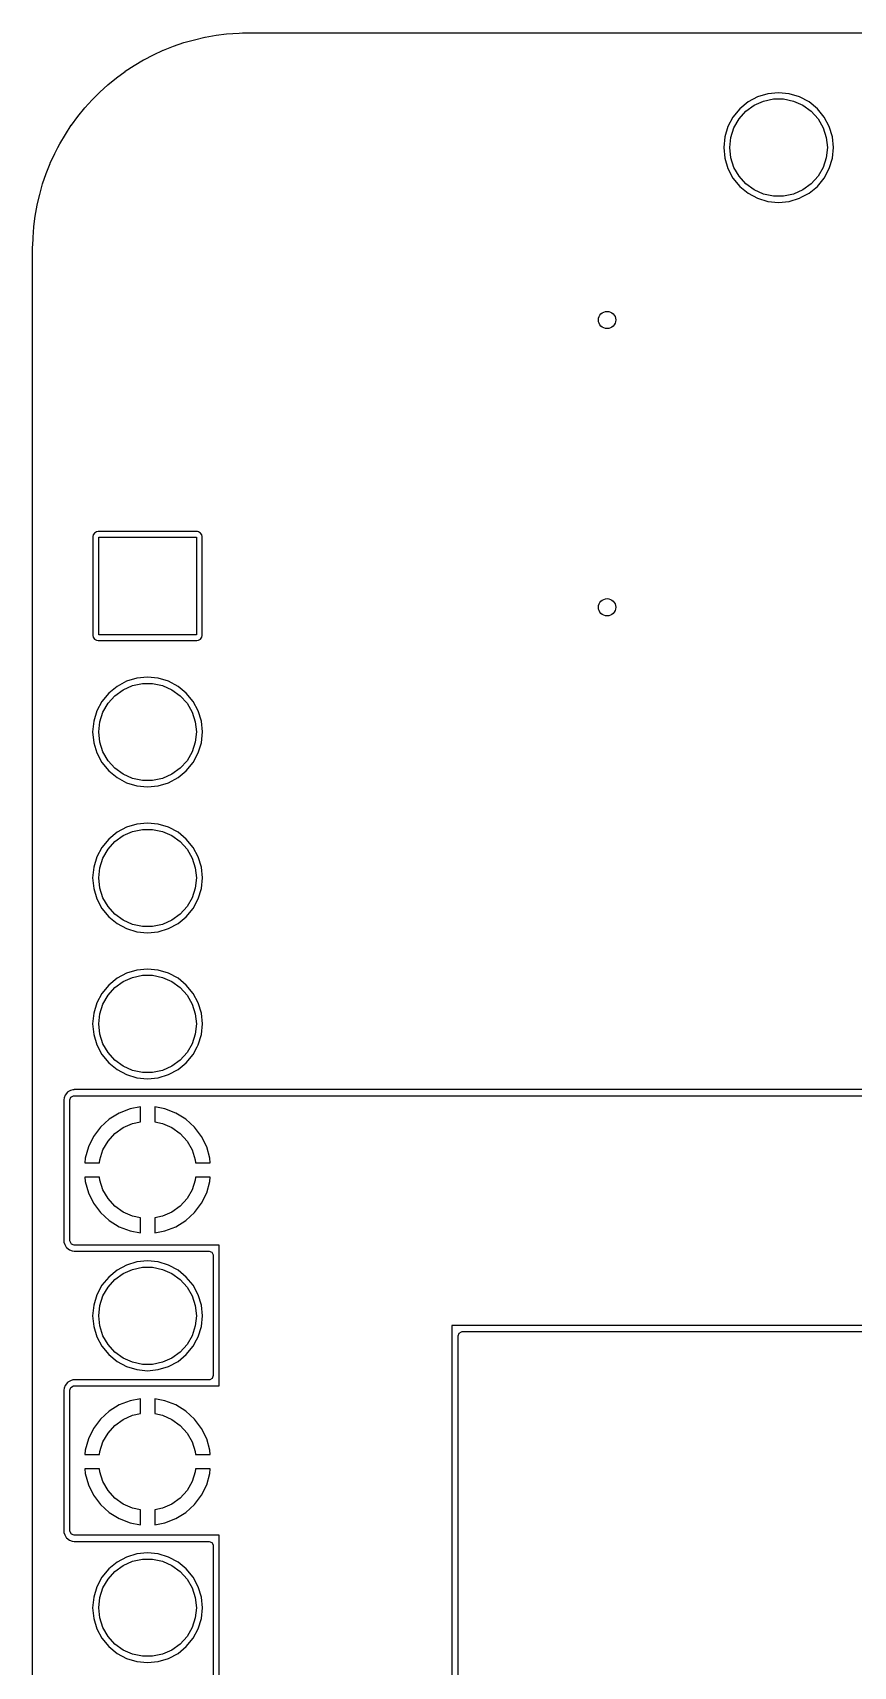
# Model space of a CAD drawing. Extents: x 107 to 211, y -135 to -72.
# Drawn here: x 107 to 121.29, y -99.93 to -71.5 of the extents above; entities that cross this region are included whole.
import ezdxf

# ---------------------------------------------------------------- set-up
doc = ezdxf.new("R2010")
doc.units = 0
doc.layers.add('BLACK', color=7, linetype='CONTINUOUS')

msp = doc.modelspace()

# ---------------------------------------------------------------- linework, layer by layer
at = {"layer": 'BLACK', "linetype": 'CONTINUOUS'}
for p, q in [((109.63268, -71.672419), (109.81756, -71.62288)), ((109.81756, -71.62288), (109.997737, -71.577748)), ((109.997737, -71.577748), (110.0009, -71.577104)), ((110.0009, -71.577104), (110.19455, -71.546432)), ((110.19455, -71.546432), (110.373407, -71.519901)), ((110.373407, -71.519901), (110.376865, -71.519555)), ((110.376865, -71.519555), (110.59755, -71.507989)), ((110.59755, -71.507989), (110.656122, -71.505111)), ((110.656122, -71.505111), (110.749095, -71.500545)), ((110.749095, -71.500545), (110.750911, -71.5005)), ((110.750911, -71.5005), (134.2205, -71.5005)), ((108.934687, -71.971992), (109.102736, -71.886367)), ((109.102736, -71.886367), (109.273579, -71.805565)), ((109.273579, -71.805565), (109.276063, -71.804502)), ((109.276063, -71.804502), (109.452981, -71.736589)), ((109.452981, -71.736589), (109.629862, -71.6733)), ((109.629862, -71.6733), (109.63268, -71.672419)), ((108.457428, -72.287751), (108.610196, -72.174451)), ((108.610196, -72.174451), (108.612008, -72.173193)), ((108.612008, -72.173193), (108.769775, -72.070737)), ((108.769775, -72.070737), (108.932514, -71.973194)), ((108.932514, -71.973194), (108.934687, -71.971992)), ((108.169378, -72.534646), (108.309868, -72.407313)), ((108.309868, -72.407313), (108.31135, -72.406043)), ((108.31135, -72.406043), (108.457428, -72.287751)), ((107.907313, -72.809868), (108.034646, -72.669378)), ((108.034646, -72.669378), (108.035798, -72.668168)), ((108.035798, -72.668168), (108.168168, -72.535798)), ((108.168168, -72.535798), (108.169378, -72.534646)), ((119.454373, -72.705865), (119.309643, -72.824643)), ((119.416239, -72.868327), (119.56, -72.763878)), ((119.454382, -72.705859), (119.454373, -72.705865)), ((119.619494, -72.617605), (119.454382, -72.705859)), ((119.56, -72.763878), (119.722336, -72.691602)), ((119.798667, -72.563253), (119.619494, -72.617605)), ((119.722336, -72.691602), (119.896151, -72.654656)), ((119.985, -72.544901), (119.798667, -72.563253)), ((119.896151, -72.654656), (120.073849, -72.654656)), ((120.171332, -72.563253), (119.985, -72.544901)), ((120.073849, -72.654656), (120.247664, -72.691602)), ((120.350505, -72.617605), (120.171332, -72.563253)), ((120.247664, -72.691602), (120.41, -72.763878)), ((120.515617, -72.705859), (120.350505, -72.617605)), ((120.41, -72.763878), (120.553761, -72.868327)), ((120.515622, -72.705862), (120.515617, -72.705859)), ((120.515625, -72.705864), (120.515622, -72.705862)), ((120.660357, -72.824643), (120.515625, -72.705864)), ((107.674451, -73.110196), (107.787751, -72.957428)), ((107.787751, -72.957428), (107.906043, -72.81135)), ((107.906043, -72.81135), (107.907313, -72.809868)), ((119.190859, -72.969382), (119.102605, -73.134494)), ((119.190865, -72.969373), (119.190859, -72.969382)), ((119.309643, -72.824643), (119.190865, -72.969373)), ((119.208486, -73.154274), (119.297336, -73.000383)), ((119.297336, -73.000383), (119.416239, -72.868327)), ((120.553761, -72.868327), (120.672664, -73.000383)), ((120.779136, -72.969375), (120.660357, -72.824643)), ((120.672664, -73.000383), (120.761514, -73.154274)), ((120.779138, -72.96938), (120.779136, -72.969375)), ((120.77914, -72.969382), (120.779138, -72.96938)), ((120.867394, -73.134494), (120.77914, -72.969382)), ((107.473194, -73.432514), (107.570727, -73.269791)), ((107.570727, -73.269791), (107.673193, -73.112008)), ((107.673193, -73.112008), (107.674451, -73.110196)), ((119.048253, -73.313667), (119.029901, -73.5)), ((119.102605, -73.134494), (119.048253, -73.313667)), ((119.135, -73.5), (119.153575, -73.323275)), ((119.153575, -73.323275), (119.208486, -73.154274)), ((120.761514, -73.154274), (120.816425, -73.323275)), ((120.816425, -73.323275), (120.835, -73.5)), ((120.867394, -73.134496), (120.867394, -73.134494)), ((120.867396, -73.134499), (120.867394, -73.134496)), ((120.921747, -73.313669), (120.867396, -73.134499)), ((120.940099, -73.5), (120.921747, -73.313669)), ((107.305565, -73.773579), (107.386367, -73.602736)), ((107.386367, -73.602736), (107.438713, -73.5)), ((107.438713, -73.5), (107.471992, -73.434687)), ((107.471992, -73.434687), (107.473194, -73.432514)), ((119.029901, -73.5), (119.048253, -73.686332)), ((119.153575, -73.676725), (119.135, -73.5)), ((120.835, -73.5), (120.816425, -73.676725)), ((120.921747, -73.686331), (120.940099, -73.5)), ((107.236589, -73.952981), (107.304502, -73.776063)), ((107.304502, -73.776063), (107.305565, -73.773579)), ((119.048253, -73.686332), (119.102605, -73.865505)), ((119.102605, -73.865505), (119.190859, -74.030617)), ((119.208486, -73.845726), (119.153575, -73.676725)), ((119.297336, -73.999617), (119.208486, -73.845726)), ((120.761514, -73.845726), (120.672664, -73.999617)), ((120.816425, -73.676725), (120.761514, -73.845726)), ((120.779136, -74.030625), (120.867396, -73.865501)), ((120.867396, -73.865501), (120.921747, -73.686331)), ((107.12288, -74.31756), (107.172419, -74.13268)), ((107.172419, -74.13268), (107.1733, -74.129862)), ((107.1733, -74.129862), (107.236589, -73.952981)), ((119.190859, -74.030617), (119.190862, -74.030622)), ((119.190862, -74.030622), (119.190864, -74.030625)), ((119.190864, -74.030625), (119.309643, -74.175357)), ((119.416239, -74.131673), (119.297336, -73.999617)), ((119.309643, -74.175357), (119.454375, -74.294136)), ((119.56, -74.236122), (119.416239, -74.131673)), ((120.553761, -74.131673), (120.41, -74.236122)), ((120.515625, -74.294136), (120.660357, -74.175357)), ((120.672664, -73.999617), (120.553761, -74.131673)), ((120.660357, -74.175357), (120.779136, -74.030625)), ((107.077748, -74.497737), (107.12288, -74.31756)), ((119.454375, -74.294136), (119.45438, -74.294138)), ((119.45438, -74.294138), (119.454382, -74.29414)), ((119.454382, -74.29414), (119.619494, -74.382394)), ((119.722336, -74.308398), (119.56, -74.236122)), ((119.619494, -74.382394), (119.619496, -74.382394)), ((119.619496, -74.382394), (119.619499, -74.382396)), ((119.619499, -74.382396), (119.798669, -74.436747)), ((119.896151, -74.345344), (119.722336, -74.308398)), ((119.798669, -74.436747), (119.985, -74.455099)), ((120.073849, -74.345344), (119.896151, -74.345344)), ((119.985, -74.455099), (120.171331, -74.436747)), ((120.247664, -74.308398), (120.073849, -74.345344)), ((120.171331, -74.436747), (120.350501, -74.382396)), ((120.41, -74.236122), (120.247664, -74.308398)), ((120.350501, -74.382396), (120.392594, -74.359897)), ((120.392594, -74.359897), (120.515625, -74.294136)), ((107.019901, -74.873407), (107.046432, -74.69455)), ((107.046432, -74.69455), (107.077104, -74.5009)), ((107.077104, -74.5009), (107.077748, -74.497737)), ((107.009557, -75.067636), (107.019555, -74.876865)), ((107.019555, -74.876865), (107.019901, -74.873407)), ((107.0005, -75.250911), (107.000545, -75.249095)), ((107.0005, -81.989897), (107.0005, -75.250911)), ((107.000545, -75.249095), (107.007987, -75.097596)), ((107.007987, -75.097596), (107.009557, -75.067636)), ((108.05533, -80.240788), (108.0495, -80.270102)), ((108.0495, -80.270102), (108.0495, -81.989897)), ((108.055331, -80.240786), (108.05533, -80.240788)), ((108.077542, -80.207543), (108.055331, -80.240786)), ((108.077545, -80.20754), (108.077542, -80.207543)), ((108.110784, -80.185331), (108.077545, -80.20754)), ((108.140102, -80.1795), (108.110784, -80.185331)), ((109.859897, -80.1795), (108.140102, -80.1795)), ((108.15, -81.98), (108.15, -80.28)), ((108.15, -80.28), (109.85, -80.28)), ((109.85, -80.28), (109.85, -81.98)), ((109.859899, -80.1795), (109.859897, -80.1795)), ((109.871559, -80.181819), (109.859899, -80.1795)), ((109.889211, -80.18533), (109.871559, -80.181819)), ((109.889213, -80.185331), (109.889211, -80.18533)), ((109.922456, -80.207542), (109.889213, -80.185331)), ((109.922459, -80.207545), (109.922456, -80.207542)), ((109.944668, -80.240784), (109.922459, -80.207545)), ((109.944668, -80.240786), (109.944668, -80.240784)), ((109.944669, -80.240787), (109.944668, -80.240786)), ((109.950499, -80.270102), (109.944669, -80.240787)), ((109.9505, -81.989899), (109.950499, -80.270102)), ((107.0005, -83.67), (107.0005, -81.989897)), ((108.0495, -81.989897), (108.055331, -82.019215)), ((108.055331, -82.019215), (108.07754, -82.052454)), ((108.07754, -82.052454), (108.077542, -82.052456)), ((108.077542, -82.052456), (108.077543, -82.052457)), ((108.077543, -82.052457), (108.110787, -82.074669)), ((108.110787, -82.074669), (108.140101, -82.0805)), ((108.140101, -82.0805), (109.859898, -82.080499)), ((109.85, -81.98), (108.15, -81.98)), ((109.859898, -82.080499), (109.889213, -82.074669)), ((109.889213, -82.074669), (109.889214, -82.074668)), ((109.889214, -82.074668), (109.889215, -82.074668)), ((109.889215, -82.074668), (109.922454, -82.052459)), ((109.922453, -82.052459), (109.922457, -82.052457)), ((109.922454, -82.052459), (109.922453, -82.052459)), ((109.922457, -82.052457), (109.944669, -82.019213)), ((109.944669, -82.019213), (109.9505, -81.989899)), ((109, -82.714901), (108.813667, -82.733253)), ((109.186332, -82.733253), (109, -82.714901)), ((108.324643, -82.994643), (108.205865, -83.139373)), ((108.469373, -82.875865), (108.324643, -82.994643)), ((108.431239, -83.038327), (108.575, -82.933878)), ((108.469382, -82.875859), (108.469373, -82.875865)), ((108.634494, -82.787605), (108.469382, -82.875859)), ((108.575, -82.933878), (108.737336, -82.861602)), ((108.813667, -82.733253), (108.634494, -82.787605)), ((108.737336, -82.861602), (108.911151, -82.824656)), ((108.911151, -82.824656), (109.088849, -82.824656)), ((109.088849, -82.824656), (109.262664, -82.861602)), ((109.365505, -82.787605), (109.186332, -82.733253)), ((109.262664, -82.861602), (109.425, -82.933878)), ((109.530617, -82.875859), (109.365505, -82.787605)), ((109.425, -82.933878), (109.568761, -83.038327)), ((109.530622, -82.875862), (109.530617, -82.875859)), ((109.530625, -82.875864), (109.530622, -82.875862)), ((109.675357, -82.994643), (109.530625, -82.875864)), ((109.794136, -83.139375), (109.675357, -82.994643)), ((108.205859, -83.139382), (108.117605, -83.304494)), ((108.205865, -83.139373), (108.205859, -83.139382)), ((108.223486, -83.324274), (108.312336, -83.170383)), ((108.312336, -83.170383), (108.431239, -83.038327)), ((109.568761, -83.038327), (109.687664, -83.170383)), ((109.687664, -83.170383), (109.776514, -83.324274)), ((109.794138, -83.13938), (109.794136, -83.139375)), ((109.79414, -83.139382), (109.794138, -83.13938)), ((109.882394, -83.304494), (109.79414, -83.139382)), ((108.063253, -83.483667), (108.044901, -83.67)), ((108.117605, -83.304494), (108.063253, -83.483667)), ((108.15, -83.67), (108.168575, -83.493275)), ((108.168575, -83.493275), (108.223486, -83.324274)), ((109.776514, -83.324274), (109.831425, -83.493275)), ((109.831425, -83.493275), (109.85, -83.67)), ((109.882394, -83.304496), (109.882394, -83.304494)), ((109.882396, -83.304499), (109.882394, -83.304496)), ((109.936747, -83.483669), (109.882396, -83.304499)), ((109.955099, -83.67), (109.936747, -83.483669)), ((107.0005, -86.21), (107.0005, -83.67)), ((108.044901, -83.67), (108.063253, -83.856332)), ((108.063253, -83.856332), (108.117605, -84.035505)), ((108.168575, -83.846725), (108.15, -83.67)), ((108.223486, -84.015726), (108.168575, -83.846725)), ((109.831425, -83.846725), (109.776514, -84.015726)), ((109.85, -83.67), (109.831425, -83.846725)), ((109.882396, -84.035501), (109.936747, -83.856331)), ((109.936747, -83.856331), (109.955099, -83.67)), ((108.117605, -84.035505), (108.205859, -84.200617)), ((108.312336, -84.169617), (108.223486, -84.015726)), ((109.776514, -84.015726), (109.687664, -84.169617)), ((109.794136, -84.200625), (109.882396, -84.035501)), ((108.205859, -84.200617), (108.205862, -84.200622)), ((108.205862, -84.200622), (108.205864, -84.200625)), ((108.205864, -84.200625), (108.324643, -84.345357)), ((108.431239, -84.301673), (108.312336, -84.169617)), ((108.324643, -84.345357), (108.469375, -84.464136)), ((108.575, -84.406122), (108.431239, -84.301673)), ((108.737336, -84.478398), (108.575, -84.406122)), ((109.425, -84.406122), (109.262664, -84.478398)), ((109.568761, -84.301673), (109.425, -84.406122)), ((109.530625, -84.464136), (109.675357, -84.345357)), ((109.687664, -84.169617), (109.568761, -84.301673)), ((109.675357, -84.345357), (109.794136, -84.200625)), ((108.469375, -84.464136), (108.46938, -84.464138)), ((108.46938, -84.464138), (108.469382, -84.46414)), ((108.469382, -84.46414), (108.634494, -84.552394)), ((108.634494, -84.552394), (108.634496, -84.552394)), ((108.634496, -84.552394), (108.634499, -84.552396)), ((108.634499, -84.552396), (108.813669, -84.606747)), ((108.911151, -84.515344), (108.737336, -84.478398)), ((108.813669, -84.606747), (109, -84.625099)), ((109.088849, -84.515344), (108.911151, -84.515344)), ((109, -84.625099), (109.186331, -84.606747)), ((109.262664, -84.478398), (109.088849, -84.515344)), ((109.186331, -84.606747), (109.365501, -84.552396)), ((109.365501, -84.552396), (109.530625, -84.464136)), ((108.813667, -85.273253), (108.634494, -85.327605)), ((109, -85.254901), (108.813667, -85.273253)), ((109.186332, -85.273253), (109, -85.254901)), ((109.365505, -85.327605), (109.186332, -85.273253)), ((108.324643, -85.534643), (108.205865, -85.679373)), ((108.469373, -85.415865), (108.324643, -85.534643)), ((108.431239, -85.578327), (108.575, -85.473878)), ((108.469382, -85.415859), (108.469373, -85.415865)), ((108.634494, -85.327605), (108.469382, -85.415859)), ((108.575, -85.473878), (108.737336, -85.401602)), ((108.737336, -85.401602), (108.911151, -85.364656)), ((108.911151, -85.364656), (109.088849, -85.364656)), ((109.088849, -85.364656), (109.262664, -85.401602)), ((109.262664, -85.401602), (109.425, -85.473878)), ((109.530617, -85.415859), (109.365505, -85.327605)), ((109.425, -85.473878), (109.568761, -85.578327)), ((109.530622, -85.415862), (109.530617, -85.415859)), ((109.530625, -85.415864), (109.530622, -85.415862)), ((109.675357, -85.534643), (109.530625, -85.415864)), ((109.794136, -85.679375), (109.675357, -85.534643)), ((108.117605, -85.844494), (108.063253, -86.023667)), ((108.205859, -85.679382), (108.117605, -85.844494)), ((108.205865, -85.679373), (108.205859, -85.679382)), ((108.223486, -85.864274), (108.312336, -85.710383)), ((108.312336, -85.710383), (108.431239, -85.578327)), ((109.568761, -85.578327), (109.687664, -85.710383)), ((109.687664, -85.710383), (109.776514, -85.864274)), ((109.794138, -85.67938), (109.794136, -85.679375)), ((109.79414, -85.679382), (109.794138, -85.67938)), ((109.882394, -85.844494), (109.79414, -85.679382)), ((109.882394, -85.844496), (109.882394, -85.844494)), ((109.882396, -85.844499), (109.882394, -85.844496)), ((109.936747, -86.023669), (109.882396, -85.844499)), ((108.063253, -86.023667), (108.044901, -86.21)), ((108.15, -86.21), (108.168575, -86.033275)), ((108.168575, -86.033275), (108.223486, -85.864274)), ((109.776514, -85.864274), (109.831425, -86.033275)), ((109.831425, -86.033275), (109.85, -86.21)), ((109.955099, -86.21), (109.936747, -86.023669)), ((107.0005, -88.75), (107.0005, -86.21)), ((108.044901, -86.21), (108.063253, -86.396332)), ((108.063253, -86.396332), (108.117605, -86.575505)), ((108.168575, -86.386725), (108.15, -86.21)), ((108.223486, -86.555726), (108.168575, -86.386725)), ((109.831425, -86.386725), (109.776514, -86.555726)), ((109.85, -86.21), (109.831425, -86.386725)), ((109.882396, -86.575501), (109.936747, -86.396331)), ((109.936747, -86.396331), (109.955099, -86.21)), ((108.117605, -86.575505), (108.205859, -86.740617)), ((108.312336, -86.709617), (108.223486, -86.555726)), ((109.776514, -86.555726), (109.687664, -86.709617)), ((109.794136, -86.740625), (109.882396, -86.575501)), ((108.205859, -86.740617), (108.205862, -86.740622)), ((108.205862, -86.740622), (108.205864, -86.740625)), ((108.205864, -86.740625), (108.324643, -86.885357)), ((108.431239, -86.841673), (108.312336, -86.709617)), ((108.324643, -86.885357), (108.469375, -87.004136)), ((108.575, -86.946122), (108.431239, -86.841673)), ((108.737336, -87.018398), (108.575, -86.946122)), ((109.425, -86.946122), (109.262664, -87.018398)), ((109.568761, -86.841673), (109.425, -86.946122)), ((109.530625, -87.004136), (109.675357, -86.885357)), ((109.687664, -86.709617), (109.568761, -86.841673)), ((109.675357, -86.885357), (109.794136, -86.740625)), ((108.469375, -87.004136), (108.46938, -87.004138)), ((108.46938, -87.004138), (108.469382, -87.00414)), ((108.469382, -87.00414), (108.634494, -87.092394)), ((108.634494, -87.092394), (108.634496, -87.092394)), ((108.634496, -87.092394), (108.634499, -87.092396)), ((108.634499, -87.092396), (108.813669, -87.146747)), ((108.911151, -87.055344), (108.737336, -87.018398)), ((108.813669, -87.146747), (109, -87.165099)), ((109.088849, -87.055344), (108.911151, -87.055344)), ((109, -87.165099), (109.186331, -87.146747)), ((109.262664, -87.018398), (109.088849, -87.055344)), ((109.186331, -87.146747), (109.365501, -87.092396)), ((109.365501, -87.092396), (109.530625, -87.004136)), ((108.813667, -87.813253), (108.634494, -87.867605)), ((109, -87.794901), (108.813667, -87.813253)), ((109.186332, -87.813253), (109, -87.794901)), ((109.365505, -87.867605), (109.186332, -87.813253)), ((108.324643, -88.074643), (108.205865, -88.219373)), ((108.312336, -88.250383), (108.431239, -88.118327)), ((108.469373, -87.955865), (108.324643, -88.074643)), ((108.431239, -88.118327), (108.575, -88.013878)), ((108.469382, -87.955859), (108.469373, -87.955865)), ((108.634494, -87.867605), (108.469382, -87.955859)), ((108.575, -88.013878), (108.737336, -87.941602)), ((108.737336, -87.941602), (108.911151, -87.904656)), ((108.911151, -87.904656), (109.088849, -87.904656)), ((109.088849, -87.904656), (109.262664, -87.941602)), ((109.262664, -87.941602), (109.425, -88.013878)), ((109.530617, -87.955859), (109.365505, -87.867605)), ((109.425, -88.013878), (109.568761, -88.118327)), ((109.530622, -87.955862), (109.530617, -87.955859)), ((109.530625, -87.955864), (109.530622, -87.955862)), ((109.675357, -88.074643), (109.530625, -87.955864)), ((109.568761, -88.118327), (109.687664, -88.250383)), ((109.794136, -88.219375), (109.675357, -88.074643)), ((108.117605, -88.384494), (108.063253, -88.563667)), ((108.205859, -88.219382), (108.117605, -88.384494)), ((108.168575, -88.573275), (108.223486, -88.404274)), ((108.205865, -88.219373), (108.205859, -88.219382)), ((108.223486, -88.404274), (108.312336, -88.250383)), ((109.687664, -88.250383), (109.776514, -88.404274)), ((109.776514, -88.404274), (109.831425, -88.573275)), ((109.794138, -88.21938), (109.794136, -88.219375)), ((109.79414, -88.219382), (109.794138, -88.21938)), ((109.882394, -88.384494), (109.79414, -88.219382)), ((109.882394, -88.384496), (109.882394, -88.384494)), ((109.882396, -88.384499), (109.882394, -88.384496)), ((109.936747, -88.563669), (109.882396, -88.384499)), ((108.063253, -88.563667), (108.044901, -88.75)), ((108.15, -88.75), (108.168575, -88.573275)), ((109.831425, -88.573275), (109.85, -88.75)), ((109.955099, -88.75), (109.936747, -88.563669)), ((107.0005, -93.83), (107.0005, -88.75)), ((108.044901, -88.75), (108.063253, -88.936332)), ((108.063253, -88.936332), (108.117605, -89.115505)), ((108.168575, -88.926725), (108.15, -88.75)), ((108.223486, -89.095726), (108.168575, -88.926725)), ((109.831425, -88.926725), (109.776514, -89.095726)), ((109.85, -88.75), (109.831425, -88.926725)), ((109.882396, -89.115501), (109.936747, -88.936331)), ((109.936747, -88.936331), (109.955099, -88.75)), ((108.117605, -89.115505), (108.205859, -89.280617)), ((108.312336, -89.249617), (108.223486, -89.095726)), ((108.431239, -89.381673), (108.312336, -89.249617)), ((109.687664, -89.249617), (109.568761, -89.381673)), ((109.776514, -89.095726), (109.687664, -89.249617)), ((109.794136, -89.280625), (109.865743, -89.146656)), ((109.865743, -89.146656), (109.882394, -89.115505)), ((109.882394, -89.115504), (109.882396, -89.115501)), ((109.882394, -89.115505), (109.882394, -89.115504)), ((108.205859, -89.280617), (108.205862, -89.280622)), ((108.205862, -89.280622), (108.205864, -89.280625)), ((108.205864, -89.280625), (108.324643, -89.425357)), ((108.324643, -89.425357), (108.469375, -89.544136)), ((108.575, -89.486122), (108.431239, -89.381673)), ((108.469375, -89.544136), (108.46938, -89.544138)), ((108.46938, -89.544138), (108.469382, -89.54414)), ((108.469382, -89.54414), (108.634494, -89.632394)), ((108.737336, -89.558398), (108.575, -89.486122)), ((109.425, -89.486122), (109.262664, -89.558398)), ((109.365501, -89.632396), (109.530625, -89.544136)), ((109.568761, -89.381673), (109.425, -89.486122)), ((109.530625, -89.544136), (109.675357, -89.425357)), ((109.675357, -89.425357), (109.794136, -89.280625)), ((108.634494, -89.632394), (108.634496, -89.632394)), ((108.634496, -89.632394), (108.634499, -89.632396)), ((108.634499, -89.632396), (108.813669, -89.686747)), ((108.911151, -89.595344), (108.737336, -89.558398)), ((108.813669, -89.686747), (109, -89.705099)), ((109.088849, -89.595344), (108.911151, -89.595344)), ((109, -89.705099), (109.186331, -89.686747)), ((109.262664, -89.558398), (109.088849, -89.595344)), ((109.186331, -89.686747), (109.365501, -89.632396)), ((107.550862, -90.037917), (107.5445, -90.073996)), ((107.5445, -90.073996), (107.5445, -92.528302)), ((107.568175, -89.99035), (107.550862, -90.037917)), ((107.608318, -89.93897), (107.568175, -89.99035)), ((107.614562, -89.935069), (107.608318, -89.93897)), ((107.658395, -89.90976), (107.614562, -89.935069)), ((107.65, -90.074), (107.667313, -90.026434)), ((107.65, -91.415001), (107.65, -90.074)), ((107.658397, -89.909759), (107.658395, -89.90976)), ((107.701954, -89.896025), (107.658397, -89.909759)), ((107.667313, -90.026434), (107.71115, -90.001124)), ((107.70196, -89.896024), (107.701954, -89.896025)), ((107.7171, -89.894701), (107.70196, -89.896024)), ((107.71115, -90.001124), (107.724, -90)), ((107.721698, -89.8945), (107.7171, -89.894701)), ((125.0205, -89.8945), (107.721698, -89.8945)), ((107.724, -90), (125.2, -90)), ((108.507582, -90.301104), (108.334261, -90.40842)), ((108.507591, -90.301099), (108.507582, -90.301104)), ((108.697677, -90.22746), (108.507591, -90.301099)), ((108.874999, -90.194312), (108.697677, -90.22746)), ((108.875, -90.194312), (108.874999, -90.194312)), ((108.875, -90.45234), (108.875, -90.194312)), ((109.302322, -90.22746), (109.125, -90.194312)), ((109.125, -90.194312), (109.125, -90.45234)), ((109.492408, -90.301099), (109.302322, -90.22746)), ((109.492417, -90.301104), (109.492408, -90.301099)), ((109.665738, -90.40842), (109.492417, -90.301104)), ((108.183605, -90.54576), (108.060756, -90.708439)), ((108.183606, -90.545759), (108.183605, -90.54576)), ((108.33426, -90.40842), (108.183606, -90.545759)), ((108.312336, -90.790383), (108.431239, -90.658327)), ((108.334261, -90.40842), (108.33426, -90.40842)), ((108.431239, -90.658327), (108.575, -90.553878)), ((108.575, -90.553878), (108.737336, -90.481602)), ((108.737336, -90.481602), (108.875, -90.45234)), ((109.125, -90.45234), (109.262664, -90.481602)), ((109.262664, -90.481602), (109.425, -90.553878)), ((109.425, -90.553878), (109.568761, -90.658327)), ((109.568761, -90.658327), (109.687664, -90.790383)), ((109.816393, -90.545759), (109.665738, -90.40842)), ((109.816394, -90.54576), (109.816393, -90.545759)), ((109.939243, -90.708439), (109.816394, -90.54576)), ((107.969884, -90.890937), (107.914095, -91.087015)), ((107.969886, -90.890932), (107.969884, -90.890937)), ((108.060754, -90.708442), (107.969886, -90.890932)), ((108.060756, -90.708439), (108.060754, -90.708442)), ((108.168575, -91.113275), (108.223486, -90.944274)), ((108.223486, -90.944274), (108.312336, -90.790383)), ((109.687664, -90.790383), (109.776514, -90.944274)), ((109.776514, -90.944274), (109.831425, -91.113275)), ((109.939245, -90.708442), (109.939243, -90.708439)), ((110.030113, -90.890932), (109.939245, -90.708442)), ((110.030115, -90.890937), (110.030113, -90.890932)), ((110.085904, -91.087015), (110.030115, -90.890937)), ((107.914095, -91.087015), (107.906869, -91.164998)), ((107.906869, -91.164998), (107.906871, -91.165)), ((107.906871, -91.165), (108.163138, -91.165)), ((108.163138, -91.165), (108.168575, -91.113275)), ((109.831425, -91.113275), (109.836862, -91.165)), ((109.836862, -91.165), (110.093129, -91.165)), ((110.09313, -91.164998), (110.085904, -91.087015)), ((110.093129, -91.165), (110.09313, -91.164998)), ((107.65, -92.526), (107.65, -91.415001)), ((107.906871, -91.415), (107.906869, -91.415001)), ((107.906869, -91.415001), (107.914095, -91.492984)), ((108.163138, -91.415), (107.906871, -91.415)), ((107.914095, -91.492984), (107.969884, -91.689062)), ((108.168575, -91.466725), (108.163138, -91.415)), ((108.223486, -91.635726), (108.168575, -91.466725)), ((109.831425, -91.466725), (109.776514, -91.635726)), ((109.836862, -91.415), (109.831425, -91.466725)), ((110.093129, -91.415), (109.836862, -91.415)), ((110.030115, -91.689062), (110.085904, -91.492984)), ((110.085904, -91.492984), (110.09313, -91.415001)), ((110.09313, -91.415001), (110.093129, -91.415)), ((107.969884, -91.689062), (107.969886, -91.689067)), ((107.969886, -91.689067), (108.060754, -91.871557)), ((108.312336, -91.789617), (108.223486, -91.635726)), ((108.431239, -91.921673), (108.312336, -91.789617)), ((109.687664, -91.789617), (109.568761, -91.921673)), ((109.776514, -91.635726), (109.687664, -91.789617)), ((109.939245, -91.871557), (110.030113, -91.689067)), ((110.030113, -91.689067), (110.030115, -91.689062)), ((108.060754, -91.871557), (108.060756, -91.87156)), ((108.060756, -91.87156), (108.183605, -92.034239)), ((108.183605, -92.034239), (108.183606, -92.03424)), ((108.183606, -92.03424), (108.334261, -92.171579)), ((108.575, -92.026122), (108.431239, -91.921673)), ((108.737336, -92.098398), (108.575, -92.026122)), ((108.875, -92.127659), (108.737336, -92.098398)), ((109.262664, -92.098398), (109.125, -92.127659)), ((109.425, -92.026122), (109.262664, -92.098398)), ((109.568761, -91.921673), (109.425, -92.026122)), ((109.665739, -92.171579), (109.816393, -92.03424)), ((109.816393, -92.03424), (109.816394, -92.034239)), ((109.816394, -92.034239), (109.939243, -91.87156)), ((109.939243, -91.87156), (109.939245, -91.871557)), ((108.334261, -92.171579), (108.507582, -92.278895)), ((108.507582, -92.278895), (108.507591, -92.2789)), ((108.507591, -92.2789), (108.69768, -92.35254)), ((108.69768, -92.35254), (108.875, -92.385686)), ((108.875, -92.385686), (108.875, -92.127659)), ((109.125, -92.127659), (109.125, -92.385686)), ((109.125, -92.385686), (109.302319, -92.35254)), ((109.302319, -92.35254), (109.492408, -92.2789)), ((109.492408, -92.2789), (109.492417, -92.278895)), ((109.492417, -92.278895), (109.665738, -92.171579)), ((109.665738, -92.171579), (109.665739, -92.171579)), ((107.5445, -92.528302), (107.544701, -92.5329)), ((107.544701, -92.5329), (107.546024, -92.548039)), ((107.546024, -92.548039), (107.546025, -92.548045)), ((107.546025, -92.548045), (107.559759, -92.591602)), ((107.559759, -92.591602), (107.55976, -92.591604)), ((107.55976, -92.591604), (107.585069, -92.635438)), ((107.585069, -92.635438), (107.58897, -92.641681)), ((107.58897, -92.641681), (107.64035, -92.681824)), ((107.651124, -92.53885), (107.65, -92.526)), ((107.676434, -92.582687), (107.651124, -92.53885)), ((107.724, -92.6), (107.676434, -92.582687)), ((110.25, -92.6), (107.724, -92.6)), ((110.25, -95.05), (110.25, -92.6)), ((107.64035, -92.681824), (107.687916, -92.699137)), ((107.687916, -92.699137), (107.724, -92.7055)), ((107.724, -92.7055), (110.0705, -92.7055)), ((108.634494, -92.947605), (108.469382, -93.035859)), ((108.813667, -92.893253), (108.634494, -92.947605)), ((109, -92.874901), (108.813667, -92.893253)), ((109.186332, -92.893253), (109, -92.874901)), ((109.365505, -92.947605), (109.186332, -92.893253)), ((109.530617, -93.035859), (109.365505, -92.947605)), ((110.0705, -92.7055), (110.118066, -92.722813)), ((110.118066, -92.722813), (110.143376, -92.76665)), ((110.143376, -92.76665), (110.1445, -92.7795)), ((110.1445, -92.7795), (110.1445, -94.8705)), ((108.324643, -93.154643), (108.205865, -93.299373)), ((108.312336, -93.330383), (108.431239, -93.198327)), ((108.469373, -93.035865), (108.324643, -93.154643)), ((108.431239, -93.198327), (108.575, -93.093878)), ((108.469382, -93.035859), (108.469373, -93.035865)), ((108.575, -93.093878), (108.737336, -93.021602)), ((108.737336, -93.021602), (108.911151, -92.984656)), ((108.911151, -92.984656), (109.088849, -92.984656)), ((109.088849, -92.984656), (109.262664, -93.021602)), ((109.262664, -93.021602), (109.425, -93.093878)), ((109.425, -93.093878), (109.568761, -93.198327)), ((109.530622, -93.035862), (109.530617, -93.035859)), ((109.530625, -93.035864), (109.530622, -93.035862)), ((109.675357, -93.154643), (109.530625, -93.035864)), ((109.568761, -93.198327), (109.687664, -93.330383)), ((109.794136, -93.299375), (109.675357, -93.154643)), ((108.117605, -93.464494), (108.063253, -93.643667)), ((108.205859, -93.299382), (108.117605, -93.464494)), ((108.168575, -93.653275), (108.223486, -93.484274)), ((108.205865, -93.299373), (108.205859, -93.299382)), ((108.223486, -93.484274), (108.312336, -93.330383)), ((109.687664, -93.330383), (109.776514, -93.484274)), ((109.776514, -93.484274), (109.831425, -93.653275)), ((109.794138, -93.29938), (109.794136, -93.299375)), ((109.79414, -93.299382), (109.794138, -93.29938)), ((109.882394, -93.464494), (109.79414, -93.299382)), ((109.882394, -93.464496), (109.882394, -93.464494)), ((109.882396, -93.464499), (109.882394, -93.464496)), ((109.936747, -93.643669), (109.882396, -93.464499)), ((108.063253, -93.643667), (108.044901, -93.83)), ((108.15, -93.83), (108.168575, -93.653275)), ((109.831425, -93.653275), (109.85, -93.83)), ((109.955099, -93.83), (109.936747, -93.643669)), ((107.0005, -98.91), (107.0005, -93.83)), ((108.044901, -93.83), (108.063253, -94.016332)), ((108.063253, -94.016332), (108.117605, -94.195505)), ((108.168575, -94.006725), (108.15, -93.83)), ((108.223486, -94.175726), (108.168575, -94.006725)), ((109.831425, -94.006725), (109.776514, -94.175726)), ((109.85, -93.83), (109.831425, -94.006725)), ((109.882396, -94.195501), (109.936747, -94.016331)), ((109.936747, -94.016331), (109.955099, -93.83)), ((123.238053, -94), (114.3, -94)), ((114.3, -94), (114.3, -122)), ((108.117605, -94.195505), (108.205859, -94.360617)), ((108.205859, -94.360617), (108.205862, -94.360622)), ((108.205862, -94.360622), (108.205864, -94.360625)), ((108.205864, -94.360625), (108.324643, -94.505357)), ((108.312336, -94.329617), (108.223486, -94.175726)), ((108.431239, -94.461673), (108.312336, -94.329617)), ((109.687664, -94.329617), (109.568761, -94.461673)), ((109.675357, -94.505357), (109.794136, -94.360625)), ((109.776514, -94.175726), (109.687664, -94.329617)), ((109.794136, -94.360625), (109.852976, -94.250542)), ((109.852976, -94.250542), (109.882394, -94.195505)), ((109.882394, -94.195504), (109.882396, -94.195501)), ((109.882394, -94.195505), (109.882394, -94.195504)), ((114.4055, -94.1795), (114.422813, -94.131934)), ((114.4055, -95.94), (114.4055, -94.1795)), ((114.422813, -94.131934), (114.46665, -94.106624)), ((114.46665, -94.106624), (114.4795, -94.1055)), ((114.4795, -94.1055), (123.238504, -94.1055)), ((108.324643, -94.505357), (108.469375, -94.624136)), ((108.575, -94.566122), (108.431239, -94.461673)), ((108.469375, -94.624136), (108.46938, -94.624138)), ((108.46938, -94.624138), (108.469382, -94.62414)), ((108.469382, -94.62414), (108.634494, -94.712394)), ((108.737336, -94.638398), (108.575, -94.566122)), ((108.911151, -94.675344), (108.737336, -94.638398)), ((109.262664, -94.638398), (109.088849, -94.675344)), ((109.425, -94.566122), (109.262664, -94.638398)), ((109.365501, -94.712396), (109.530625, -94.624136)), ((109.568761, -94.461673), (109.425, -94.566122)), ((109.530625, -94.624136), (109.675357, -94.505357)), ((107.701954, -94.946025), (107.658397, -94.959759)), ((107.70196, -94.946024), (107.701954, -94.946025)), ((107.7171, -94.944701), (107.70196, -94.946024)), ((107.721698, -94.9445), (107.7171, -94.944701)), ((110.0705, -94.9445), (107.721698, -94.9445)), ((108.634494, -94.712394), (108.634496, -94.712394)), ((108.634496, -94.712394), (108.634499, -94.712396)), ((108.634499, -94.712396), (108.813669, -94.766747)), ((108.813669, -94.766747), (109, -94.785099)), ((109.088849, -94.675344), (108.911151, -94.675344)), ((109, -94.785099), (109.186331, -94.766747)), ((109.186331, -94.766747), (109.365501, -94.712396)), ((110.08335, -94.943376), (110.0705, -94.9445)), ((110.127187, -94.918066), (110.08335, -94.943376)), ((110.1445, -94.8705), (110.127187, -94.918066)), ((107.550862, -95.087917), (107.5445, -95.123996)), ((107.5445, -95.123996), (107.5445, -97.578302)), ((107.568175, -95.04035), (107.550862, -95.087917)), ((107.608318, -94.98897), (107.568175, -95.04035)), ((107.614562, -94.985069), (107.608318, -94.98897)), ((107.658395, -94.95976), (107.614562, -94.985069)), ((107.65, -95.124), (107.667313, -95.076434)), ((107.65, -96.495001), (107.65, -95.124)), ((107.658397, -94.959759), (107.658395, -94.95976)), ((107.667313, -95.076434), (107.71115, -95.051124)), ((107.71115, -95.051124), (107.724, -95.05)), ((107.724, -95.05), (110.25, -95.05)), ((108.33426, -95.48842), (108.183606, -95.625759)), ((108.334261, -95.48842), (108.33426, -95.48842)), ((108.507582, -95.381104), (108.334261, -95.48842)), ((108.507591, -95.381099), (108.507582, -95.381104)), ((108.697677, -95.30746), (108.507591, -95.381099)), ((108.874999, -95.274312), (108.697677, -95.30746)), ((108.875, -95.274312), (108.874999, -95.274312)), ((108.875, -95.53234), (108.875, -95.274312)), ((109.302322, -95.30746), (109.125, -95.274312)), ((109.125, -95.274312), (109.125, -95.53234)), ((109.492408, -95.381099), (109.302322, -95.30746)), ((109.492417, -95.381104), (109.492408, -95.381099)), ((109.665738, -95.48842), (109.492417, -95.381104)), ((109.816393, -95.625759), (109.665738, -95.48842)), ((108.060754, -95.788442), (107.969886, -95.970932)), ((108.060756, -95.788439), (108.060754, -95.788442)), ((108.183605, -95.62576), (108.060756, -95.788439)), ((108.183606, -95.625759), (108.183605, -95.62576)), ((108.312336, -95.870383), (108.431239, -95.738327)), ((108.431239, -95.738327), (108.575, -95.633878)), ((108.575, -95.633878), (108.737336, -95.561602)), ((108.737336, -95.561602), (108.875, -95.53234)), ((109.125, -95.53234), (109.262664, -95.561602)), ((109.262664, -95.561602), (109.425, -95.633878)), ((109.425, -95.633878), (109.568761, -95.738327)), ((109.568761, -95.738327), (109.687664, -95.870383)), ((109.816394, -95.62576), (109.816393, -95.625759)), ((109.939243, -95.788439), (109.816394, -95.62576)), ((109.939245, -95.788442), (109.939243, -95.788439)), ((110.030113, -95.970932), (109.939245, -95.788442)), ((107.969884, -95.970937), (107.914095, -96.167015)), ((107.969886, -95.970932), (107.969884, -95.970937)), ((108.168575, -96.193275), (108.223486, -96.024274)), ((108.223486, -96.024274), (108.312336, -95.870383)), ((109.687664, -95.870383), (109.776514, -96.024274)), ((109.776514, -96.024274), (109.831425, -96.193275)), ((110.030115, -95.970937), (110.030113, -95.970932)), ((110.085904, -96.167015), (110.030115, -95.970937)), ((114.4055, -108.751551), (114.4055, -95.94)), ((107.914095, -96.167015), (107.906869, -96.244998)), ((107.906869, -96.244998), (107.906871, -96.245)), ((107.906871, -96.245), (108.163138, -96.245)), ((108.163138, -96.245), (108.168575, -96.193275)), ((109.831425, -96.193275), (109.836862, -96.245)), ((109.836862, -96.245), (110.093129, -96.245)), ((110.09313, -96.244998), (110.085904, -96.167015)), ((110.093129, -96.245), (110.09313, -96.244998)), ((107.65, -97.576), (107.65, -96.495001)), ((107.906871, -96.495), (107.906869, -96.495001)), ((107.906869, -96.495001), (107.914095, -96.572984)), ((108.163138, -96.495), (107.906871, -96.495)), ((107.914095, -96.572984), (107.969884, -96.769062)), ((108.168575, -96.546725), (108.163138, -96.495)), ((108.223486, -96.715726), (108.168575, -96.546725)), ((109.831425, -96.546725), (109.776514, -96.715726)), ((109.836862, -96.495), (109.831425, -96.546725)), ((110.093129, -96.495), (109.836862, -96.495)), ((110.030115, -96.769062), (110.085904, -96.572984)), ((110.085904, -96.572984), (110.09313, -96.495001)), ((110.09313, -96.495001), (110.093129, -96.495)), ((107.969884, -96.769062), (107.969886, -96.769067)), ((107.969886, -96.769067), (108.060754, -96.951557)), ((108.312336, -96.869617), (108.223486, -96.715726)), ((108.431239, -97.001673), (108.312336, -96.869617)), ((109.687664, -96.869617), (109.568761, -97.001673)), ((109.776514, -96.715726), (109.687664, -96.869617)), ((109.939245, -96.951557), (110.030113, -96.769067)), ((110.030113, -96.769067), (110.030115, -96.769062)), ((108.060754, -96.951557), (108.060756, -96.95156)), ((108.060756, -96.95156), (108.183605, -97.114239)), ((108.183605, -97.114239), (108.183606, -97.11424)), ((108.183606, -97.11424), (108.334261, -97.251579)), ((108.575, -97.106122), (108.431239, -97.001673)), ((108.737336, -97.178398), (108.575, -97.106122)), ((108.875, -97.207659), (108.737336, -97.178398)), ((108.875, -97.465686), (108.875, -97.207659)), ((109.262664, -97.178398), (109.125, -97.207659)), ((109.125, -97.207659), (109.125, -97.465686)), ((109.425, -97.106122), (109.262664, -97.178398)), ((109.568761, -97.001673), (109.425, -97.106122)), ((109.665739, -97.251579), (109.816393, -97.11424)), ((109.816393, -97.11424), (109.816394, -97.114239)), ((109.816394, -97.114239), (109.939243, -96.95156)), ((109.939243, -96.95156), (109.939245, -96.951557)), ((108.334261, -97.251579), (108.507582, -97.358895)), ((108.507582, -97.358895), (108.507591, -97.3589)), ((108.507591, -97.3589), (108.69768, -97.43254)), ((108.69768, -97.43254), (108.875, -97.465686)), ((109.125, -97.465686), (109.302319, -97.43254)), ((109.302319, -97.43254), (109.492408, -97.3589)), ((109.492408, -97.3589), (109.492417, -97.358895)), ((109.492417, -97.358895), (109.665738, -97.251579)), ((109.665738, -97.251579), (109.665739, -97.251579)), ((107.5445, -97.578302), (107.544701, -97.5829)), ((107.544701, -97.5829), (107.546024, -97.598039)), ((107.546024, -97.598039), (107.546025, -97.598045)), ((107.546025, -97.598045), (107.559759, -97.641602)), ((107.559759, -97.641602), (107.55976, -97.641604)), ((107.55976, -97.641604), (107.585069, -97.685438)), ((107.585069, -97.685438), (107.58897, -97.691681)), ((107.58897, -97.691681), (107.64035, -97.731824)), ((107.64035, -97.731824), (107.687916, -97.749137)), ((107.651124, -97.58885), (107.65, -97.576)), ((107.676434, -97.632687), (107.651124, -97.58885)), ((107.724, -97.65), (107.676434, -97.632687)), ((107.687916, -97.749137), (107.724, -97.7555)), ((110.25, -97.65), (107.724, -97.65)), ((107.724, -97.7555), (110.0705, -97.7555)), ((110.0705, -97.7555), (110.118066, -97.772813)), ((110.118066, -97.772813), (110.143376, -97.81665)), ((110.25, -116.85), (110.25, -97.65)), ((108.634494, -98.027605), (108.469382, -98.115859)), ((108.813667, -97.973253), (108.634494, -98.027605)), ((108.737336, -98.101602), (108.911151, -98.064656)), ((109, -97.954901), (108.813667, -97.973253)), ((108.911151, -98.064656), (109.088849, -98.064656)), ((109.186332, -97.973253), (109, -97.954901)), ((109.088849, -98.064656), (109.262664, -98.101602)), ((109.365505, -98.027605), (109.186332, -97.973253)), ((109.530617, -98.115859), (109.365505, -98.027605)), ((110.143376, -97.81665), (110.1445, -97.8295)), ((110.1445, -97.8295), (110.1445, -116.6705)), ((108.324643, -98.234643), (108.205865, -98.379373)), ((108.312336, -98.410383), (108.431239, -98.278327)), ((108.469373, -98.115865), (108.324643, -98.234643)), ((108.431239, -98.278327), (108.575, -98.173878)), ((108.469382, -98.115859), (108.469373, -98.115865)), ((108.575, -98.173878), (108.737336, -98.101602)), ((109.262664, -98.101602), (109.425, -98.173878)), ((109.425, -98.173878), (109.568761, -98.278327)), ((109.530622, -98.115862), (109.530617, -98.115859)), ((109.530625, -98.115864), (109.530622, -98.115862)), ((109.675357, -98.234643), (109.530625, -98.115864)), ((109.568761, -98.278327), (109.687664, -98.410383)), ((109.794136, -98.379375), (109.675357, -98.234643)), ((108.117605, -98.544494), (108.063253, -98.723667)), ((108.205859, -98.379382), (108.117605, -98.544494)), ((108.168575, -98.733275), (108.223486, -98.564274)), ((108.205865, -98.379373), (108.205859, -98.379382)), ((108.223486, -98.564274), (108.312336, -98.410383)), ((109.687664, -98.410383), (109.776514, -98.564274)), ((109.776514, -98.564274), (109.831425, -98.733275)), ((109.794138, -98.37938), (109.794136, -98.379375)), ((109.79414, -98.379382), (109.794138, -98.37938)), ((109.882394, -98.544494), (109.79414, -98.379382)), ((109.882394, -98.544496), (109.882394, -98.544494)), ((109.882396, -98.544499), (109.882394, -98.544496)), ((109.936747, -98.723669), (109.882396, -98.544499)), ((107.0005, -106.779897), (107.0005, -98.91)), ((108.063253, -98.723667), (108.044901, -98.91)), ((108.044901, -98.91), (108.063253, -99.096332)), ((108.15, -98.91), (108.168575, -98.733275)), ((108.168575, -99.086725), (108.15, -98.91)), ((109.831425, -98.733275), (109.85, -98.91)), ((109.85, -98.91), (109.831425, -99.086725)), ((109.955099, -98.91), (109.936747, -98.723669)), ((109.936747, -99.096331), (109.955099, -98.91)), ((108.063253, -99.096332), (108.117605, -99.275505)), ((108.223486, -99.255726), (108.168575, -99.086725)), ((109.831425, -99.086725), (109.776514, -99.255726)), ((109.882396, -99.275501), (109.936747, -99.096331)), ((108.117605, -99.275505), (108.205859, -99.440617)), ((108.205859, -99.440617), (108.205862, -99.440622)), ((108.205862, -99.440622), (108.205864, -99.440625)), ((108.205864, -99.440625), (108.324643, -99.585357)), ((108.312336, -99.409617), (108.223486, -99.255726)), ((108.431239, -99.541673), (108.312336, -99.409617)), ((109.687664, -99.409617), (109.568761, -99.541673)), ((109.675357, -99.585357), (109.794136, -99.440625)), ((109.776514, -99.255726), (109.687664, -99.409617)), ((109.794136, -99.440625), (109.882396, -99.275501)), ((108.324643, -99.585357), (108.469375, -99.704136)), ((108.575, -99.646122), (108.431239, -99.541673)), ((108.469375, -99.704136), (108.46938, -99.704138)), ((108.46938, -99.704138), (108.469382, -99.70414)), ((108.469382, -99.70414), (108.634494, -99.792394)), ((108.737336, -99.718398), (108.575, -99.646122)), ((108.911151, -99.755344), (108.737336, -99.718398)), ((109.088849, -99.755344), (108.911151, -99.755344)), ((109.262664, -99.718398), (109.088849, -99.755344)), ((109.425, -99.646122), (109.262664, -99.718398)), ((109.365501, -99.792396), (109.530625, -99.704136)), ((109.568761, -99.541673), (109.425, -99.646122)), ((109.530625, -99.704136), (109.675357, -99.585357)), ((108.634494, -99.792394), (108.634496, -99.792394)), ((108.634496, -99.792394), (108.634499, -99.792396)), ((108.634499, -99.792396), (108.813669, -99.846747)), ((108.813669, -99.846747), (109, -99.865099)), ((109, -99.865099), (109.186331, -99.846747)), ((109.186331, -99.846747), (109.365501, -99.792396))]:
    msp.add_line(p, q, dxfattribs=at)
at = {"layer": 'BLACK'}
for centre in [(117, -76.5), (117, -81.5)]:
    msp.add_circle(centre, 0.15, dxfattribs=at)

doc.saveas('drawing.dxf')
